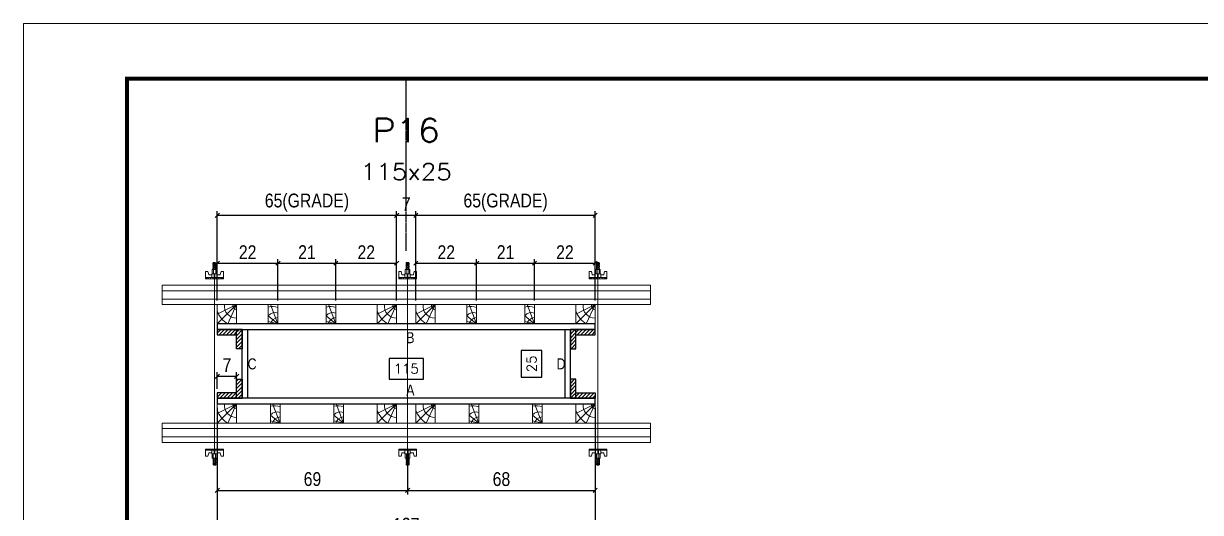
# Model space of a CAD drawing. Header units: millimetres. Extents: x 1945 to 8225, y 304 to 15137.
# Drawn here: x 5142 to 5995, y 6742 to 7097 of the extents above; entities that cross this region are included whole.
import ezdxf
from ezdxf.enums import TextEntityAlignment as Align

# ---------------------------------------------------------------- set-up
doc = ezdxf.new("R2010")
doc.units = ezdxf.units.MM
doc.linetypes.add('DASHED', pattern=[0.75, 0.5, -0.25])
doc.linetypes.add('HIDDEN', pattern=[0.375, 0.25, -0.125])
for name, color, linetype in [('COTA', 241, 'Continuous'), ('NOMENCLATURA', 7, 'Continuous'), ('Painéis', 200, 'Continuous'), ('PONTALETE', 7, 'Continuous'), ('SARRAFO', 251, 'Continuous'), ('Texto de Titulo', 7, 'Continuous'), ('Texto Qtd Sarr', 242, 'Continuous')]:
    doc.layers.add(name, color=color, linetype=linetype)
for name, color, linetype, lineweight in [('Folhas', 255, 'Continuous', 9), ('Hachura', 251, 'Continuous', 9), ('Madeira', 126, 'Continuous', 18), ('Perfil Metálico', 224, 'Continuous', 18), ('SARRAFO DE PRESSAO', 251, 'DASHED', 9), ('Texto Seção', 7, 'Continuous', 15)]:
    doc.layers.add(name, color=color, linetype=linetype, lineweight=lineweight)
doc.styles.add('COTA TECNICA 2X', font='techl___.ttf', dxfattribs={"height": 10})
doc.styles.add('ROMANS', font='romans.shx')
doc.styles.get("Standard").update_dxf_attribs({"font": 'arial.ttf'})
doc.dimstyles.new('cotax2', dxfattribs={"dimtxt": 10, "dimasz": 3, "dimexe": 3, "dimexo": 3, "dimgap": 3, "dimtad": 1, "dimdec": 1, "dimlfac": 0.5, "dimzin": 12, "dimdsep": 46, "dimtxsty": 'COTA TECNICA 2X', "dimblk1": 'OBLIQUE', "dimblk2": 'OBLIQUE', "dimsah": 1, "dimcen": 0.9, "dimclrd": 256, "dimclre": 256, "dimclrt": 256, "dimadec": 1, "dimazin": 3, "dimtfac": 1, "dimtdec": 1, "dimtmove": 2, "dimatfit": 3, "dimfxl": 1, "dimtolj": 1, "dimtzin": 12, "dimarcsym": 0})
doc.dimstyles.new('SECÇÃO 2', dxfattribs={"dimtxt": 7, "dimasz": 6, "dimexe": 0.18, "dimexo": 2, "dimgap": -4, "dimtad": 3, "dimdec": 1, "dimlfac": 0.5, "dimzin": 12, "dimdsep": 46, "dimtxsty": 'ROMANS', "dimblk": 'ARCHTICK', "dimcen": 0.09, "dimse1": 1, "dimse2": 1, "dimsd1": 1, "dimsd2": 1, "dimclrd": 180, "dimclre": 5, "dimclrt": 1, "dimadec": 0, "dimazin": 3, "dimtfac": 1, "dimtdec": 1, "dimtofl": 0, "dimtmove": 0, "dimatfit": 3, "dimldrblk": 'ARCHTICK', "dimfxl": 1, "dimtolj": 1, "dimtzin": 0, "dimarcsym": 0})
pattern_1 = [(46, (2214.3228, 7833.7436), (-1.3703423, 1.3233242), [])]

# ---------------------------------------------------------------- blocks, each defined once
blk = doc.blocks.new('9999999999')
at = {"layer": 'Folhas'}
blk.add_lwpolyline([(98138.98, 34190.21), (99623.98, 34190.21), (99623.98, 35240.21), (98138.98, 35240.21)], close=True, dxfattribs=at)
at = {"layer": 'Folhas', "color": 30, "const_width": 3}
blk.add_lwpolyline([(98213.98, 34230.21), (99583.98, 34230.21), (99583.98, 35200.21), (98213.98, 35200.21)], close=True, dxfattribs=at)
blk = doc.blocks.new('_Oblique')
at = {"color": 0, "linetype": 'ByBlock', "lineweight": -2}
blk.add_line((-0.5, -0.5), (0.5, 0.5), dxfattribs=at)
blk = doc.blocks.new('*D1587')
at = {"layer": 'COTA', "linetype": 'Continuous', "lineweight": -2, "ltscale": 30, "transparency": 16777216}
for p, q in [((5282.32, 6818.14), (5282.32, 6722.14)), ((5556.32, 6818.14), (5556.32, 6722.14)), ((5282.32, 6725.14), (5556.32, 6725.14))]:
    blk.add_line(p, q, dxfattribs=at)
at = {"layer": 'Defpoints', "color": 0, "linetype": 'Continuous', "ltscale": 30, "transparency": 16777216}
for p in [(5282.32, 6821.14), (5556.32, 6821.14), (5556.32, 6725.14)]:
    blk.add_point(p, dxfattribs=at)
at = {"layer": 'COTA', "linetype": 'Continuous', "lineweight": -2, "ltscale": 30, "transparency": 16777216, "xscale": 3, "yscale": 3, "zscale": 3, "rotation": 180}
blk.add_blockref('_Oblique', (5282.32, 6725.14), dxfattribs=at)
at = {"layer": 'COTA', "linetype": 'Continuous', "lineweight": -2, "ltscale": 30, "transparency": 16777216, "xscale": 3, "yscale": 3, "zscale": 3}
blk.add_blockref('_Oblique', (5556.32, 6725.14), dxfattribs=at)
at = {"layer": 'COTA', "linetype": 'Continuous', "ltscale": 30, "transparency": 16777216, "insert": (5419.32, 6733.36), "char_height": 10, "attachment_point": 5, "style": 'COTA TECNICA 2X'}
blk.add_mtext('\\A1;137', dxfattribs=at)
blk = doc.blocks.new('*D1588')
at = {"layer": 'COTA', "linetype": 'Continuous', "lineweight": -2, "ltscale": 30, "transparency": 16777216}
for p, q in [((5282.32, 6832.14), (5282.32, 6844.14)), ((5296.32, 6832.14), (5296.32, 6844.14)), ((5282.32, 6841.14), (5296.32, 6841.14))]:
    blk.add_line(p, q, dxfattribs=at)
at = {"layer": 'Defpoints', "color": 0, "linetype": 'Continuous', "ltscale": 30, "transparency": 16777216}
for p in [(5296.32, 6841.14), (5282.32, 6829.14), (5296.32, 6829.14)]:
    blk.add_point(p, dxfattribs=at)
at = {"layer": 'COTA', "linetype": 'Continuous', "lineweight": -2, "ltscale": 30, "transparency": 16777216, "xscale": 3, "yscale": 3, "zscale": 3, "rotation": 180}
blk.add_blockref('_Oblique', (5282.32, 6841.14), dxfattribs=at)
at = {"layer": 'COTA', "linetype": 'Continuous', "lineweight": -2, "ltscale": 30, "transparency": 16777216, "xscale": 3, "yscale": 3, "zscale": 3}
blk.add_blockref('_Oblique', (5296.32, 6841.14), dxfattribs=at)
at = {"layer": 'COTA', "linetype": 'Continuous', "ltscale": 30, "transparency": 16777216, "insert": (5289.32, 6849.22), "char_height": 10, "attachment_point": 5, "style": 'COTA TECNICA 2X'}
blk.add_mtext('\\A1;7', dxfattribs=at)
blk = doc.blocks.new('*D1589')
at = {"layer": 'COTA', "color": 180, "lineweight": -2, "transparency": 16777216}
for p, q in [((5431.82, 6854.14), (5406.82, 6854.14)), ((5406.82, 6854.14), (5406.82, 6839.14)), ((5431.82, 6839.14), (5431.82, 6854.14)), ((5406.82, 6839.14), (5431.82, 6839.14))]:
    blk.add_line(p, q, dxfattribs=at)
at = {"layer": 'Defpoints', "color": 0, "transparency": 16777216}
for p in [(5534.32, 6835.14), (5304.32, 6825.14), (5534.32, 6825.14)]:
    blk.add_point(p, dxfattribs=at)
at = {"layer": 'COTA', "color": 1, "transparency": 16777216, "insert": (5419.32, 6846.64), "char_height": 7, "attachment_point": 5, "style": 'ROMANS'}
blk.add_mtext('\\A1;115', dxfattribs=at)
blk = doc.blocks.new('_ArchTick')
at = {"color": 0, "linetype": 'ByBlock', "const_width": 0.15}
blk.add_lwpolyline([(-0.5, -0.5), (0.5, 0.5)], dxfattribs=at)
blk = doc.blocks.new('B1A.E')
at = {"layer": 'Madeira', "linetype": 'ByBlock', "ltscale": 0.05}
for p, q in [((0, 7), (0, 0)), ((0, 7), (0, 0)), ((7, 7), (7, 0)), ((7, 7), (7, 0))]:
    blk.add_line(p, q, dxfattribs=at)
at = {"layer": 'Madeira', "ltscale": 0.05}
for p, q in [((0, 7), (7, 7)), ((7, 7), (0, 0)), ((7, 7), (0, 3.5)), ((7, 7), (3.77, 0)), ((7, 0), (0, 0))]:
    blk.add_line(p, q, dxfattribs=at)
for centre, radius, start, end in [((7.54, 7), 7.87, 196.5528, 242.8845), ((7.08, 6.57), 4.53, 174.4861, 268.9531), ((7.09, 6.61), 1.41, 163.7819, 266.2825)]:
    blk.add_arc(centre, radius, start, end, dxfattribs=at)
blk = doc.blocks.new('B1A.D')
at = {"layer": 'COTA', "linetype": 'ByBlock'}
blk.add_blockref('B1A.E', (-7, 0), dxfattribs=at)
blk = doc.blocks.new('MEIO PONTALETE')
at = {"layer": 'Madeira'}
for q in [(2.71, 7), (3.5, 2.88), (3.5, 0.87)]:
    blk.add_line((0, 0), q, dxfattribs=at)
blk.add_lwpolyline([(0, 0), (3.5, 0), (3.5, 7), (0, 7)], close=True, dxfattribs=at)
for centre, radius, start, end in [((2.04, 0.06), 6.23, 76.4499, 109.0913), ((1.09, 0.9), 3.19, 40.9063, 109.9847), ((-0.21, -0.78), 3.09, 14.6322, 86.0383)]:
    blk.add_arc(centre, radius, start, end, dxfattribs=at)
blk = doc.blocks.new('BLOCK 2')
at = {"layer": 'PONTALETE', "color": 1, "xscale": -2, "yscale": 2, "zscale": 2}
blk.add_blockref('MEIO PONTALETE', (131231.05, 34113.97), dxfattribs=at)
blk = doc.blocks.new('A2')
at = {"layer": 'COTA', "linetype": 'ByBlock'}
blk.add_blockref('BLOCK 2', (-131205.24, -34118.58), dxfattribs=at)
blk = doc.blocks.new('B2A')
at = {"layer": 'COTA', "linetype": 'ByBlock', "xscale": 10, "yscale": 10, "zscale": 10}
blk.add_blockref('A2', (-188.1, 46), dxfattribs=at)
blk = doc.blocks.new('B2A.E')
at = {"layer": 'COTA', "linetype": 'ByBlock', "xscale": 0.05000874370170691, "yscale": 0.05000874370170691, "zscale": 0.05000874370170691}
blk.add_blockref('B2A', (0, 0), dxfattribs=at)
blk = doc.blocks.new('B1B.E')
at = {"layer": 'Madeira', "linetype": 'ByBlock', "ltscale": 0.05}
for p, q in [((0, 0), (0, -7)), ((0, 0), (0, -7)), ((7, 0), (7, -7)), ((7, 0), (7, -7))]:
    blk.add_line(p, q, dxfattribs=at)
at = {"layer": 'Madeira', "ltscale": 0.05}
for p, q in [((0, 0), (7, 0)), ((7, 0), (0, -7)), ((7, 0), (0, -3.5)), ((7, 0), (3.77, -7)), ((7, -7), (0, -7))]:
    blk.add_line(p, q, dxfattribs=at)
for centre, radius, start, end in [((7.08, -0.43), 4.53, 174.4861, 268.9531), ((7.09, -0.39), 1.41, 163.7819, 266.2825), ((7.54, 0), 7.87, 196.5528, 242.8845)]:
    blk.add_arc(centre, radius, start, end, dxfattribs=at)
blk = doc.blocks.new('B1B.D')
at = {"layer": 'Madeira', "linetype": 'ByBlock', "ltscale": 0.05}
for p, q in [((-7, 0), (-7, -7)), ((-7, 0), (-7, -7)), ((0, 0), (0, -7)), ((0, 0), (0, -7))]:
    blk.add_line(p, q, dxfattribs=at)
at = {"layer": 'Madeira', "ltscale": 0.05}
for p, q in [((-7, 0), (0, 0)), ((0, 0), (-7, -7)), ((0, 0), (-7, -3.5)), ((0, 0), (-3.23, -7)), ((0, -7), (-7, -7))]:
    blk.add_line(p, q, dxfattribs=at)
for centre, radius, start, end in [((0.54, 0), 7.87, 196.5528, 242.8845), ((0.08, -0.44), 4.53, 174.4861, 268.9531), ((0.09, -0.39), 1.41, 163.7819, 266.2825)]:
    blk.add_arc(centre, radius, start, end, dxfattribs=at)
blk = doc.blocks.new('*D1567')
at = {"layer": 'COTA', "linetype": 'Continuous', "lineweight": -2, "ltscale": 30, "transparency": 16777216}
for p, q in [((5282.32, 6900.94), (5282.32, 6960.94)), ((5282.32, 6957.94), (5412.32, 6957.94)), ((5412.32, 6900.94), (5412.32, 6960.94))]:
    blk.add_line(p, q, dxfattribs=at)
at = {"layer": 'Defpoints', "color": 0, "linetype": 'Continuous', "ltscale": 30, "transparency": 16777216}
for p in [(5412.32, 6957.94), (5282.32, 6897.94), (5412.32, 6897.94)]:
    blk.add_point(p, dxfattribs=at)
at = {"layer": 'COTA', "linetype": 'Continuous', "lineweight": -2, "ltscale": 30, "transparency": 16777216, "xscale": 3, "yscale": 3, "zscale": 3, "rotation": 180}
blk.add_blockref('_Oblique', (5282.32, 6957.94), dxfattribs=at)
at = {"layer": 'COTA', "linetype": 'Continuous', "lineweight": -2, "ltscale": 30, "transparency": 16777216, "xscale": 3, "yscale": 3, "zscale": 3}
blk.add_blockref('_Oblique', (5412.32, 6957.94), dxfattribs=at)
at = {"layer": 'COTA', "linetype": 'Continuous', "ltscale": 30, "transparency": 16777216, "insert": (5347.32, 6967.16), "char_height": 10, "attachment_point": 5, "style": 'COTA TECNICA 2X'}
blk.add_mtext('\\A1;65(GRADE)', dxfattribs=at)
blk = doc.blocks.new('B2B.E')
at = {"layer": 'COTA', "linetype": 'ByBlock'}
blk.add_blockref('B2A.E', (0, -7), dxfattribs=at)
blk = doc.blocks.new('*D1568')
at = {"layer": 'COTA', "linetype": 'Continuous', "lineweight": -2, "ltscale": 30, "transparency": 16777216}
for p, q in [((5282.32, 6896.14), (5282.32, 6926.14)), ((5282.32, 6923.14), (5326.32, 6923.14)), ((5326.32, 6896.14), (5326.32, 6926.14))]:
    blk.add_line(p, q, dxfattribs=at)
at = {"layer": 'Defpoints', "color": 0, "linetype": 'Continuous', "ltscale": 30, "transparency": 16777216}
for p in [(5326.32, 6923.14), (5282.32, 6893.14), (5326.32, 6893.14)]:
    blk.add_point(p, dxfattribs=at)
at = {"layer": 'COTA', "linetype": 'Continuous', "lineweight": -2, "ltscale": 30, "transparency": 16777216, "xscale": 3, "yscale": 3, "zscale": 3, "rotation": 180}
blk.add_blockref('_Oblique', (5282.32, 6923.14), dxfattribs=at)
at = {"layer": 'COTA', "linetype": 'Continuous', "lineweight": -2, "ltscale": 30, "transparency": 16777216, "xscale": 3, "yscale": 3, "zscale": 3}
blk.add_blockref('_Oblique', (5326.32, 6923.14), dxfattribs=at)
at = {"layer": 'COTA', "linetype": 'Continuous', "ltscale": 30, "transparency": 16777216, "insert": (5304.32, 6931.14), "char_height": 10, "attachment_point": 5, "style": 'COTA TECNICA 2X'}
blk.add_mtext('\\A1;22', dxfattribs=at)
blk = doc.blocks.new('*D1569')
at = {"layer": 'COTA', "linetype": 'Continuous', "lineweight": -2, "ltscale": 30, "transparency": 16777216}
for p, q in [((5326.32, 6896.14), (5326.32, 6926.14)), ((5326.32, 6923.14), (5368.32, 6923.14)), ((5368.32, 6896.14), (5368.32, 6926.14))]:
    blk.add_line(p, q, dxfattribs=at)
at = {"layer": 'Defpoints', "color": 0, "linetype": 'Continuous', "ltscale": 30, "transparency": 16777216}
for p in [(5368.32, 6923.14), (5326.32, 6893.14), (5368.32, 6893.14)]:
    blk.add_point(p, dxfattribs=at)
at = {"layer": 'COTA', "linetype": 'Continuous', "lineweight": -2, "ltscale": 30, "transparency": 16777216, "xscale": 3, "yscale": 3, "zscale": 3, "rotation": 180}
blk.add_blockref('_Oblique', (5326.32, 6923.14), dxfattribs=at)
at = {"layer": 'COTA', "linetype": 'Continuous', "lineweight": -2, "ltscale": 30, "transparency": 16777216, "xscale": 3, "yscale": 3, "zscale": 3}
blk.add_blockref('_Oblique', (5368.32, 6923.14), dxfattribs=at)
at = {"layer": 'COTA', "linetype": 'Continuous', "ltscale": 30, "transparency": 16777216, "insert": (5347.32, 6931.2), "char_height": 10, "attachment_point": 5, "style": 'COTA TECNICA 2X'}
blk.add_mtext('\\A1;21', dxfattribs=at)
blk = doc.blocks.new('*D1570')
at = {"layer": 'COTA', "linetype": 'Continuous', "lineweight": -2, "ltscale": 30, "transparency": 16777216}
for p, q in [((5368.32, 6896.14), (5368.32, 6926.14)), ((5368.32, 6923.14), (5412.32, 6923.14)), ((5412.32, 6896.14), (5412.32, 6926.14))]:
    blk.add_line(p, q, dxfattribs=at)
at = {"layer": 'Defpoints', "color": 0, "linetype": 'Continuous', "ltscale": 30, "transparency": 16777216}
for p in [(5412.32, 6923.14), (5368.32, 6893.14), (5412.32, 6893.14)]:
    blk.add_point(p, dxfattribs=at)
at = {"layer": 'COTA', "linetype": 'Continuous', "lineweight": -2, "ltscale": 30, "transparency": 16777216, "xscale": 3, "yscale": 3, "zscale": 3, "rotation": 180}
blk.add_blockref('_Oblique', (5368.32, 6923.14), dxfattribs=at)
at = {"layer": 'COTA', "linetype": 'Continuous', "lineweight": -2, "ltscale": 30, "transparency": 16777216, "xscale": 3, "yscale": 3, "zscale": 3}
blk.add_blockref('_Oblique', (5412.32, 6923.14), dxfattribs=at)
at = {"layer": 'COTA', "linetype": 'Continuous', "ltscale": 30, "transparency": 16777216, "insert": (5390.32, 6931.14), "char_height": 10, "attachment_point": 5, "style": 'COTA TECNICA 2X'}
blk.add_mtext('\\A1;22', dxfattribs=at)
blk = doc.blocks.new('*D1571')
at = {"layer": 'COTA', "linetype": 'Continuous', "lineweight": -2, "ltscale": 30, "transparency": 16777216}
for p, q in [((5412.32, 6900.94), (5412.32, 6960.94)), ((5412.32, 6957.94), (5426.32, 6957.94)), ((5426.32, 6900.94), (5426.32, 6960.94))]:
    blk.add_line(p, q, dxfattribs=at)
at = {"layer": 'Defpoints', "color": 0, "linetype": 'Continuous', "ltscale": 30, "transparency": 16777216}
for p in [(5426.32, 6957.94), (5412.32, 6897.94), (5426.32, 6897.94)]:
    blk.add_point(p, dxfattribs=at)
at = {"layer": 'COTA', "linetype": 'Continuous', "lineweight": -2, "ltscale": 30, "transparency": 16777216, "xscale": 3, "yscale": 3, "zscale": 3, "rotation": 180}
blk.add_blockref('_Oblique', (5412.32, 6957.94), dxfattribs=at)
at = {"layer": 'COTA', "linetype": 'Continuous', "lineweight": -2, "ltscale": 30, "transparency": 16777216, "xscale": 3, "yscale": 3, "zscale": 3}
blk.add_blockref('_Oblique', (5426.32, 6957.94), dxfattribs=at)
at = {"layer": 'COTA', "linetype": 'Continuous', "ltscale": 30, "transparency": 16777216, "insert": (5419.32, 6966.02), "char_height": 10, "attachment_point": 5, "style": 'COTA TECNICA 2X'}
blk.add_mtext('\\A1;7', dxfattribs=at)
blk = doc.blocks.new('*D1572')
at = {"layer": 'COTA', "linetype": 'Continuous', "lineweight": -2, "ltscale": 30, "transparency": 16777216}
for p, q in [((5426.32, 6900.94), (5426.32, 6960.94)), ((5426.32, 6957.94), (5556.32, 6957.94)), ((5556.32, 6900.94), (5556.32, 6960.94))]:
    blk.add_line(p, q, dxfattribs=at)
at = {"layer": 'Defpoints', "color": 0, "linetype": 'Continuous', "ltscale": 30, "transparency": 16777216}
for p in [(5556.32, 6957.94), (5426.32, 6897.94), (5556.32, 6897.94)]:
    blk.add_point(p, dxfattribs=at)
at = {"layer": 'COTA', "linetype": 'Continuous', "lineweight": -2, "ltscale": 30, "transparency": 16777216, "xscale": 3, "yscale": 3, "zscale": 3, "rotation": 180}
blk.add_blockref('_Oblique', (5426.32, 6957.94), dxfattribs=at)
at = {"layer": 'COTA', "linetype": 'Continuous', "lineweight": -2, "ltscale": 30, "transparency": 16777216, "xscale": 3, "yscale": 3, "zscale": 3}
blk.add_blockref('_Oblique', (5556.32, 6957.94), dxfattribs=at)
at = {"layer": 'COTA', "linetype": 'Continuous', "ltscale": 30, "transparency": 16777216, "insert": (5491.32, 6967.16), "char_height": 10, "attachment_point": 5, "style": 'COTA TECNICA 2X'}
blk.add_mtext('\\A1;65(GRADE)', dxfattribs=at)
blk = doc.blocks.new('*D1573')
at = {"layer": 'COTA', "linetype": 'Continuous', "lineweight": -2, "ltscale": 30, "transparency": 16777216}
for p, q in [((5426.32, 6896.14), (5426.32, 6926.14)), ((5426.32, 6923.14), (5470.32, 6923.14)), ((5470.32, 6896.14), (5470.32, 6926.14))]:
    blk.add_line(p, q, dxfattribs=at)
at = {"layer": 'Defpoints', "color": 0, "linetype": 'Continuous', "ltscale": 30, "transparency": 16777216}
for p in [(5470.32, 6923.14), (5426.32, 6893.14), (5470.32, 6893.14)]:
    blk.add_point(p, dxfattribs=at)
at = {"layer": 'COTA', "linetype": 'Continuous', "lineweight": -2, "ltscale": 30, "transparency": 16777216, "xscale": 3, "yscale": 3, "zscale": 3, "rotation": 180}
blk.add_blockref('_Oblique', (5426.32, 6923.14), dxfattribs=at)
at = {"layer": 'COTA', "linetype": 'Continuous', "lineweight": -2, "ltscale": 30, "transparency": 16777216, "xscale": 3, "yscale": 3, "zscale": 3}
blk.add_blockref('_Oblique', (5470.32, 6923.14), dxfattribs=at)
at = {"layer": 'COTA', "linetype": 'Continuous', "ltscale": 30, "transparency": 16777216, "insert": (5448.32, 6931.14), "char_height": 10, "attachment_point": 5, "style": 'COTA TECNICA 2X'}
blk.add_mtext('\\A1;22', dxfattribs=at)
blk = doc.blocks.new('*D1574')
at = {"layer": 'COTA', "linetype": 'Continuous', "lineweight": -2, "ltscale": 30, "transparency": 16777216}
for p, q in [((5470.32, 6896.14), (5470.32, 6926.14)), ((5470.32, 6923.14), (5512.32, 6923.14)), ((5512.32, 6896.14), (5512.32, 6926.14))]:
    blk.add_line(p, q, dxfattribs=at)
at = {"layer": 'Defpoints', "color": 0, "linetype": 'Continuous', "ltscale": 30, "transparency": 16777216}
for p in [(5512.32, 6923.14), (5470.32, 6893.14), (5512.32, 6893.14)]:
    blk.add_point(p, dxfattribs=at)
at = {"layer": 'COTA', "linetype": 'Continuous', "lineweight": -2, "ltscale": 30, "transparency": 16777216, "xscale": 3, "yscale": 3, "zscale": 3, "rotation": 180}
blk.add_blockref('_Oblique', (5470.32, 6923.14), dxfattribs=at)
at = {"layer": 'COTA', "linetype": 'Continuous', "lineweight": -2, "ltscale": 30, "transparency": 16777216, "xscale": 3, "yscale": 3, "zscale": 3}
blk.add_blockref('_Oblique', (5512.32, 6923.14), dxfattribs=at)
at = {"layer": 'COTA', "linetype": 'Continuous', "ltscale": 30, "transparency": 16777216, "insert": (5491.32, 6931.2), "char_height": 10, "attachment_point": 5, "style": 'COTA TECNICA 2X'}
blk.add_mtext('\\A1;21', dxfattribs=at)
blk = doc.blocks.new('*D1575')
at = {"layer": 'COTA', "linetype": 'Continuous', "lineweight": -2, "ltscale": 30, "transparency": 16777216}
for p, q in [((5512.32, 6896.14), (5512.32, 6926.14)), ((5512.32, 6923.14), (5556.32, 6923.14)), ((5556.32, 6896.14), (5556.32, 6926.14))]:
    blk.add_line(p, q, dxfattribs=at)
at = {"layer": 'Defpoints', "color": 0, "linetype": 'Continuous', "ltscale": 30, "transparency": 16777216}
for p in [(5556.32, 6923.14), (5512.32, 6893.14), (5556.32, 6893.14)]:
    blk.add_point(p, dxfattribs=at)
at = {"layer": 'COTA', "linetype": 'Continuous', "lineweight": -2, "ltscale": 30, "transparency": 16777216, "xscale": 3, "yscale": 3, "zscale": 3, "rotation": 180}
blk.add_blockref('_Oblique', (5512.32, 6923.14), dxfattribs=at)
at = {"layer": 'COTA', "linetype": 'Continuous', "lineweight": -2, "ltscale": 30, "transparency": 16777216, "xscale": 3, "yscale": 3, "zscale": 3}
blk.add_blockref('_Oblique', (5556.32, 6923.14), dxfattribs=at)
at = {"layer": 'COTA', "linetype": 'Continuous', "ltscale": 30, "transparency": 16777216, "insert": (5534.32, 6931.14), "char_height": 10, "attachment_point": 5, "style": 'COTA TECNICA 2X'}
blk.add_mtext('\\A1;22', dxfattribs=at)
blk = doc.blocks.new('C')
at = {"layer": 'Hachura', "color": 0}
for p, q in [((0, 3.22), (0, -3.22)), ((0.45, 3.22), (0, 3.22)), ((0.46, 3.16), (0, 3.16)), ((0.46, 3.05), (0, 3.05)), ((0.46, 2.88), (0, 2.88)), ((0, 2.75), (0, -1.16)), ((0.46, 2.65), (0, 2.65)), ((0.46, 2.23), (0, 2.23)), ((0.46, 1.51), (0, 1.51)), ((0.39, 0.49), (0.17, 0.49)), ((0.45, -3.23), (0.45, 3.22)), ((0.45, 3.22), (2.58, 3.22)), ((1.74, 0.97), (0.45, 0.97)), ((1.45, 0.1), (0.45, 0.1)), ((1.35, 1.94), (1.35, 0.96)), ((2.58, 2.39), (1.47, 2.09)), ((1.74, -0.97), (1.74, 0.97)), ((1.74, 0.97), (1.74, 0.84)), ((1.74, 0.97), (1.74, 0.84)), ((1.74, 0.84), (3.35, 0.84)), ((3.35, 0.45), (1.74, 0.45)), ((2.58, 3.22), (2.58, 2.39)), ((3.32, 0.84), (3.32, -0.84)), ((3.35, 0.84), (3.35, -0.84)), ((3.68, 0.45), (3.35, 0.45)), ((3.84, -0.52), (3.35, 0.45)), ((3.35, 0.06), (3.67, -0.57)), ((3.68, 0.45), (4.16, -0.52)), ((3.72, 0.5), (4.25, -0.57)), ((4.37, -0.55), (3.83, 0.53)), ((4.15, 0.45), (3.93, 0.45)), ((4.42, -0.52), (3.93, 0.45)), ((4.15, 0.45), (4.26, 0.45)), ((4.26, 0.45), (4.74, -0.52)), ((4.3, 0.5), (4.83, -0.57)), ((4.95, -0.55), (4.41, 0.53)), ((4.51, 0.45), (4.84, 0.45)), ((5, -0.52), (4.51, 0.45)), ((4.84, 0.45), (5.32, -0.52)), ((4.88, 0.5), (5.41, -0.57)), ((5.53, -0.55), (4.99, 0.53)), ((5.58, -0.52), (5.09, 0.45)), ((5.42, 0.45), (5.09, 0.45)), ((5.58, -0.52), (5.09, 0.45)), ((5.42, 0.45), (5.74, -0.19)), ((5.46, 0.5), (5.74, -0.07)), ((5.74, 0.19), (5.57, 0.53)), ((5.74, 0.32), (5.68, 0.45)), ((5.68, 0.45), (5.74, 0.45)), ((5.74, 0.45), (5.9, 0.29)), ((5.74, 0.45), (5.74, -0.52)), ((5.9, -0.36), (5.9, 0.29)), ((0.45, 0), (0, 0)), ((0.46, -1.52), (0, -1.52)), ((0.46, -2.23), (0, -2.23)), ((0.46, -2.65), (0, -2.65)), ((0.46, -2.88), (0, -2.88)), ((0.46, -3.05), (0, -3.05)), ((0.46, -3.16), (0, -3.16)), ((0, -3.22), (2.57, -3.22)), ((0.08, -0.48), (0.29, -0.48)), ((0.29, -0.48), (0.4, -0.48)), ((0.45, 0), (0.45, -0.97)), ((0.45, -0.16), (1.45, -0.16)), ((0.45, -0.65), (0.45, -0.32)), ((0.45, -3.23), (0.45, -0.65)), ((0.45, -0.97), (1.74, -0.97)), ((1.35, -1.94), (1.35, -0.97)), ((2.58, -2.39), (1.47, -2.1)), ((3.35, -0.32), (1.74, -0.32)), ((3.35, -0.84), (1.74, -0.84)), ((2.58, -3.23), (2.58, -2.39)), ((3.35, -0.07), (3.58, -0.52)), ((3.35, -0.52), (3.58, -0.52)), ((3.84, -0.52), (4.16, -0.52)), ((4.42, -0.52), (4.74, -0.52)), ((4.63, -0.52), (4.74, -0.52)), ((5, -0.52), (5.32, -0.52)), ((5.58, -0.52), (5.74, -0.52)), ((5.74, -0.52), (5.9, -0.36)), ((5.74, -0.52), (5.74, -0.52))]:
    blk.add_line(p, q, dxfattribs=at)
for centre, radius, start, end in [((1.52, 1.94), 0.161, 104.7436, 180), ((1.44, -0.03), 0.129, 272.695, 87.305), ((3.81, 0.39), 0.143, 25.5688, 154.4312), ((4.39, 0.39), 0.143, 25.5688, 154.4312), ((4.97, 0.39), 0.143, 25.5688, 154.4312), ((5.55, 0.39), 0.143, 25.5688, 154.4312), ((0.17, -0.37), 0.174, 221.744, 317.8592), ((1.52, -1.94), 0.161, 180, 255.2564), ((3.71, -0.4), 0.174, 222.1408, 318.256), ((4.29, -0.4), 0.174, 222.1408, 318.256), ((4.87, -0.4), 0.174, 222.1408, 318.256), ((5.45, -0.4), 0.174, 222.1408, 318.256), ((5.61, -0.4), 0.174, 317.8592, 318.256)]:
    blk.add_arc(centre, radius, start, end, dxfattribs=at)
blk = doc.blocks.new('PAR.CIM')
at = {"layer": 'Hachura', "linetype": 'Continuous', "xscale": -1, "rotation": 270}
blk.add_blockref('C', (0, 0), dxfattribs=at)
blk = doc.blocks.new('PAR.BAI')
at = {"layer": 'Hachura', "linetype": 'Continuous', "xscale": -1, "rotation": 90}
blk.add_blockref('C', (0, 0), dxfattribs=at)
blk = doc.blocks.new('*D1576')
at = {"layer": 'COTA', "linetype": 'Continuous', "lineweight": -2, "ltscale": 30, "transparency": 16777216}
for p, q in [((5282.32, 6790.14), (5282.32, 6755.34)), ((5420.32, 6785.34), (5420.32, 6755.34)), ((5282.32, 6758.34), (5420.32, 6758.34))]:
    blk.add_line(p, q, dxfattribs=at)
at = {"layer": 'Defpoints', "color": 0, "linetype": 'Continuous', "ltscale": 30, "transparency": 16777216}
for p in [(5282.32, 6793.14), (5420.32, 6788.34), (5420.32, 6758.34)]:
    blk.add_point(p, dxfattribs=at)
at = {"layer": 'COTA', "linetype": 'Continuous', "lineweight": -2, "ltscale": 30, "transparency": 16777216, "xscale": 3, "yscale": 3, "zscale": 3, "rotation": 180}
blk.add_blockref('_Oblique', (5282.32, 6758.34), dxfattribs=at)
at = {"layer": 'COTA', "linetype": 'Continuous', "lineweight": -2, "ltscale": 30, "transparency": 16777216, "xscale": 3, "yscale": 3, "zscale": 3}
blk.add_blockref('_Oblique', (5420.32, 6758.34), dxfattribs=at)
at = {"layer": 'COTA', "linetype": 'Continuous', "ltscale": 30, "transparency": 16777216, "insert": (5351.32, 6766.48), "char_height": 10, "attachment_point": 5, "style": 'COTA TECNICA 2X'}
blk.add_mtext('\\A1;69', dxfattribs=at)
blk = doc.blocks.new('*D1577')
at = {"layer": 'COTA', "linetype": 'Continuous', "lineweight": -2, "ltscale": 30, "transparency": 16777216}
for p, q in [((5420.32, 6785.34), (5420.32, 6755.34)), ((5556.32, 6790.14), (5556.32, 6755.34)), ((5420.32, 6758.34), (5556.32, 6758.34))]:
    blk.add_line(p, q, dxfattribs=at)
at = {"layer": 'Defpoints', "color": 0, "linetype": 'Continuous', "ltscale": 30, "transparency": 16777216}
for p in [(5556.32, 6793.14), (5420.32, 6788.34), (5556.32, 6758.34)]:
    blk.add_point(p, dxfattribs=at)
at = {"layer": 'COTA', "linetype": 'Continuous', "lineweight": -2, "ltscale": 30, "transparency": 16777216, "xscale": 3, "yscale": 3, "zscale": 3, "rotation": 180}
blk.add_blockref('_Oblique', (5420.32, 6758.34), dxfattribs=at)
at = {"layer": 'COTA', "linetype": 'Continuous', "lineweight": -2, "ltscale": 30, "transparency": 16777216, "xscale": 3, "yscale": 3, "zscale": 3}
blk.add_blockref('_Oblique', (5556.32, 6758.34), dxfattribs=at)
at = {"layer": 'COTA', "linetype": 'Continuous', "ltscale": 30, "transparency": 16777216, "insert": (5488.32, 6766.47), "char_height": 10, "attachment_point": 5, "style": 'COTA TECNICA 2X'}
blk.add_mtext('\\A1;68', dxfattribs=at)
blk = doc.blocks.new('*D1262')
at = {"layer": 'COTA', "color": 180, "lineweight": -2, "transparency": 16777216}
for p, q in [((5517.7, 6859.81), (5502.7, 6859.81)), ((5502.7, 6859.81), (5502.7, 6840.48)), ((5517.7, 6840.48), (5517.7, 6859.81)), ((5502.7, 6840.48), (5517.7, 6840.48))]:
    blk.add_line(p, q, dxfattribs=at)
at = {"layer": 'Defpoints', "color": 0, "transparency": 16777216}
for p in [(5521.7, 6875.14), (5534.32, 6875.14), (5534.32, 6825.14)]:
    blk.add_point(p, dxfattribs=at)
at = {"layer": 'COTA', "color": 1, "transparency": 16777216, "insert": (5510.2, 6850.14), "char_height": 7, "attachment_point": 5, "rotation": 90, "style": 'ROMANS'}
blk.add_mtext('\\A1;25', dxfattribs=at)
blk = doc.blocks.new('titulo1')
at = {"layer": 'Defpoints', "color": 252, "linetype": 'HIDDEN', "ltscale": 2}
blk.add_line((0, 0), (0, 125), dxfattribs=at)
at = {"layer": 'Defpoints', "style": 'ROMANS', "oblique": 15}
blk.add_attdef('FOLHA', text='', height=10, dxfattribs=at).set_placement((0, 15.58), align=Align.MIDDLE_CENTER)
at = {"layer": 'Texto Qtd Sarr', "color": 3, "style": 'ROMANS', "oblique": 15}
for tag, height, p in [('TITULO', 17, (0, 71.45)), ('SEÇÃO', 12, (0, 41.55))]:
    blk.add_attdef(tag, text='', height=height, dxfattribs=at).set_placement(p, align=Align.MIDDLE_CENTER)

msp = doc.modelspace()

# ---------------------------------------------------------------- hatches: boundary and pattern name
at = {"layer": 'SARRAFO', "linetype": 'Continuous', "ltscale": 30}
h = msp.add_hatch(dxfattribs=at)
h.set_pattern_fill('ANSI31', color=256, scale=0.6, angle=1)
h.set_pattern_definition(pattern_1)
h.paths.add_polyline_path([(5296.32, 6875.14), (5282.32, 6875.14), (5282.32, 6871.14), (5296.32, 6871.14)])
h = msp.add_hatch(dxfattribs=at)
h.set_pattern_fill('ANSI31', color=256, scale=0.6, angle=1)
h.set_pattern_definition(pattern_1)
h.paths.add_polyline_path([(5300.32, 6875.14), (5296.32, 6875.14), (5296.32, 6861.14), (5300.32, 6861.14)])
h = msp.add_hatch(dxfattribs=at)
h.set_pattern_fill('ANSI31', color=256, scale=0.6, angle=1)
h.set_pattern_definition(pattern_1)
h.paths.add_polyline_path([(5542.32, 6875.14), (5538.32, 6875.14), (5538.32, 6861.14), (5542.32, 6861.14)])
h = msp.add_hatch(dxfattribs=at)
h.set_pattern_fill('ANSI31', color=256, scale=0.6, angle=1)
h.set_pattern_definition(pattern_1)
h.paths.add_polyline_path([(5556.32, 6875.14), (5542.32, 6875.14), (5542.32, 6871.14), (5556.32, 6871.14)])
h = msp.add_hatch(dxfattribs=at)
h.set_pattern_fill('ANSI31', color=256, scale=0.6, angle=1)
h.set_pattern_definition(pattern_1)
h.paths.add_polyline_path([(5300.32, 6839.14), (5296.32, 6839.14), (5296.32, 6825.14), (5300.32, 6825.14)])
h = msp.add_hatch(dxfattribs=at)
h.set_pattern_fill('ANSI31', color=256, scale=0.6, angle=1)
h.set_pattern_definition(pattern_1)
h.paths.add_polyline_path([(5542.32, 6839.14), (5538.32, 6839.14), (5538.32, 6825.14), (5542.32, 6825.14)])
h = msp.add_hatch(dxfattribs=at)
h.set_pattern_fill('ANSI31', color=256, scale=0.6, angle=1)
h.set_pattern_definition(pattern_1)
h.paths.add_polyline_path([(5296.32, 6829.14), (5282.32, 6829.14), (5282.32, 6825.14), (5296.32, 6825.14)])
h = msp.add_hatch(dxfattribs=at)
h.set_pattern_fill('ANSI31', color=256, scale=0.6, angle=1)
h.set_pattern_definition(pattern_1)
h.paths.add_polyline_path([(5556.32, 6829.14), (5542.32, 6829.14), (5542.32, 6825.14), (5556.32, 6825.14)])

# ---------------------------------------------------------------- linework, layer by layer
at = {"layer": 'Hachura', "linetype": 'Continuous', "ltscale": 30}
for points in [[(5280.32, 6911.94), (5280.32, 6788.34)], [(5420.32, 6788.34), (5420.32, 6911.94)], [(5558.32, 6911.94), (5558.32, 6788.34)]]:
    msp.add_lwpolyline(points, dxfattribs=at)
at = {"layer": 'Painéis', "linetype": 'Continuous', "ltscale": 30}
for points in [[(5282.32, 6875.14), (5556.32, 6875.14), (5556.32, 6879.14), (5282.32, 6879.14)], [(5282.32, 6821.14), (5556.32, 6821.14), (5556.32, 6825.14), (5282.32, 6825.14)]]:
    msp.add_lwpolyline(points, close=True, dxfattribs=at)
for points in [[(5300.32, 6825.14), (5300.32, 6875.14)], [(5304.32, 6875.14), (5304.32, 6825.14)], [(5534.32, 6875.14), (5534.32, 6825.14)], [(5538.32, 6825.14), (5538.32, 6875.14)]]:
    msp.add_lwpolyline(points, dxfattribs=at)
at = {"layer": 'Perfil Metálico', "linetype": 'Continuous', "ltscale": 30}
for points in [[(5242.32, 6893.14), (5596.32, 6893.14), (5596.32, 6907.14), (5242.32, 6907.14)], [(5242.32, 6807.14), (5596.32, 6807.14), (5596.32, 6793.14), (5242.32, 6793.14)]]:
    msp.add_lwpolyline(points, close=True, dxfattribs=at)
for points in [[(5596.32, 6903.14), (5242.32, 6903.14)], [(5242.32, 6897.14), (5596.32, 6897.14)], [(5242.32, 6803.14), (5596.32, 6803.14)], [(5596.32, 6797.14), (5242.32, 6797.14)]]:
    msp.add_lwpolyline(points, dxfattribs=at)
at = {"layer": 'SARRAFO', "linetype": 'Continuous', "ltscale": 30}
msp.add_line((5538.32, 6825.14), (5556.32, 6825.14), dxfattribs=at)
for points in [[(5300.32, 6875.14), (5282.32, 6875.14), (5282.32, 6871.14), (5296.32, 6871.14)], [(5300.32, 6875.14), (5300.32, 6861.14), (5296.32, 6861.14), (5296.32, 6875.14)], [(5556.32, 6875.14), (5538.32, 6875.14), (5538.32, 6861.14), (5542.32, 6861.14), (5542.32, 6875.14)], [(5542.32, 6871.14), (5556.32, 6871.14), (5556.32, 6875.14)], [(5296.32, 6825.14), (5296.32, 6839.14), (5300.32, 6839.14), (5300.32, 6825.14)], [(5542.32, 6825.14), (5542.32, 6839.14), (5538.32, 6839.14), (5538.32, 6825.14)], [(5296.32, 6829.14), (5282.32, 6829.14), (5282.32, 6825.14), (5300.32, 6825.14)], [(5542.32, 6829.14), (5556.32, 6829.14), (5556.32, 6825.14)]]:
    msp.add_lwpolyline(points, dxfattribs=at)

# ---------------------------------------------------------------- block references
at = {"layer": 'Hachura', "linetype": 'Continuous', "ltscale": 30, "xscale": 2, "yscale": 2, "zscale": 2}
for name, p in [('PAR.CIM', (5280.32, 6911.94)), ('PAR.CIM', (5420.32, 6911.94)), ('PAR.CIM', (5558.32, 6911.94)), ('PAR.BAI', (5280.32, 6788.34)), ('PAR.BAI', (5420.32, 6788.34)), ('PAR.BAI', (5558.32, 6788.34))]:
    msp.add_blockref(name, p, dxfattribs=at)
at = {"layer": 'Madeira', "linetype": 'Continuous', "ltscale": 30, "xscale": 2, "yscale": 2, "zscale": 2}
for name, p in [('B1B.E', (5282.32, 6893.14)), ('B2B.E', (5319.32, 6893.14)), ('B2B.E', (5361.32, 6893.14)), ('B1B.D', (5412.32, 6893.14)), ('B1B.E', (5426.32, 6893.14)), ('B2B.E', (5463.32, 6893.14)), ('B2B.E', (5505.32, 6893.14)), ('B1B.D', (5556.32, 6893.14)), ('B1A.E', (5282.32, 6807.14)), ('B2A.E', (5320.82, 6807.14)), ('B2A.E', (5366.82, 6807.14)), ('B1A.D', (5412.32, 6807.14)), ('B1A.E', (5426.32, 6807.14)), ('B2A.E', (5464.82, 6807.14)), ('B2A.E', (5510.82, 6807.14)), ('B1A.D', (5556.32, 6807.14))]:
    msp.add_blockref(name, p, dxfattribs=at)
at = {"layer": 'SARRAFO DE PRESSAO', "color": 6, "linetype": 'ByBlock'}
msp.add_blockref('9999999999', (-92997.12, -28143.12), dxfattribs=at)
at = {"layer": 'Texto Seção'}
ref = msp.add_blockref('titulo1', (5419.32, 6932.08), dxfattribs=at)
ref.add_attrib('TITULO', 'P16', dxfattribs={"layer": 'Texto de Titulo', "color": 7, "height": 17, "style": 'ROMANS', "width": 1.1}).set_placement((5419.32, 7019.58), align=Align.MIDDLE_CENTER)
ref.add_attrib('SEÇÃO', '115x25', dxfattribs={"layer": 'Texto de Titulo', "color": 7, "height": 12, "style": 'ROMANS', "width": 1.1}).set_placement((5419.32, 6989.58), align=Align.MIDDLE_CENTER)

# ---------------------------------------------------------------- texts
at = {"layer": 'NOMENCLATURA', "linetype": 'Continuous', "ltscale": 30, "width": 0.8}
for s, p in [('B', (5419.32, 6865.14)), ('C', (5304.32, 6846.14)), ('D', (5528.32, 6846.14)), ('A', (5419.32, 6827.14))]:
    msp.add_text(s, height=8, dxfattribs=at).set_placement(p)

# ---------------------------------------------------------------- dimensions: what is measured, and where the dimension line sits
at = {"layer": 'COTA', "linetype": 'Continuous', "ltscale": 30}
for base, p1, p2, picture, middle in [((5412.32, 6957.94), (5282.32, 6897.94), (5412.32, 6897.94), '*D1567', (5347.32, 6967.16)), ((5556.32, 6957.94), (5426.32, 6897.94), (5556.32, 6897.94), '*D1572', (5491.32, 6967.16))]:
    dim = msp.add_linear_dim(base=base, p1=p1, p2=p2, text='<>(GRADE)', dimstyle='cotax2', dxfattribs=at)
    dim.commit()
    dim.dimension.update_dxf_attribs({"geometry": picture, "text_midpoint": middle})
for base, p1, p2, picture, middle in [((5426.32, 6957.94), (5412.32, 6897.94), (5426.32, 6897.94), '*D1571', (5419.32, 6966.02)), ((5326.32, 6923.14), (5282.32, 6893.14), (5326.32, 6893.14), '*D1568', (5304.32, 6931.14)), ((5368.32, 6923.14), (5326.32, 6893.14), (5368.32, 6893.14), '*D1569', (5347.32, 6931.2)), ((5412.32, 6923.14), (5368.32, 6893.14), (5412.32, 6893.14), '*D1570', (5390.32, 6931.14)), ((5470.32, 6923.14), (5426.32, 6893.14), (5470.32, 6893.14), '*D1573', (5448.32, 6931.14)), ((5512.32, 6923.14), (5470.32, 6893.14), (5512.32, 6893.14), '*D1574', (5491.32, 6931.2)), ((5556.32, 6923.14), (5512.32, 6893.14), (5556.32, 6893.14), '*D1575', (5534.32, 6931.14)), ((5296.32, 6841.14), (5282.32, 6829.14), (5296.32, 6829.14), '*D1588', (5289.32, 6849.22)), ((5556.32, 6725.14), (5282.32, 6821.14), (5556.32, 6821.14), '*D1587', (5419.32, 6733.36)), ((5420.32, 6758.34), (5282.32, 6793.14), (5420.32, 6788.34), '*D1576', (5351.32, 6766.48)), ((5556.32, 6758.34), (5420.32, 6788.34), (5556.32, 6793.14), '*D1577', (5488.32, 6766.47))]:
    dim = msp.add_linear_dim(base=base, p1=p1, p2=p2, dimstyle='cotax2', dxfattribs=at)
    dim.commit()
    dim.dimension.update_dxf_attribs({"geometry": picture, "text_midpoint": middle})
at = {"layer": 'COTA'}
dim = msp.add_linear_dim(base=(5521.7, 6875.14), p1=(5534.32, 6825.14), p2=(5534.32, 6875.14), angle=90, dimstyle='SECÇÃO 2', dxfattribs=at)
dim.commit()
dim.dimension.update_dxf_attribs({"geometry": '*D1262', "text_midpoint": (5510.2, 6850.14)})
dim = msp.add_linear_dim(base=(5534.32, 6835.14), p1=(5304.32, 6825.14), p2=(5534.32, 6825.14), dimstyle='SECÇÃO 2', dxfattribs=at)
dim.commit()
dim.dimension.update_dxf_attribs({"geometry": '*D1589', "text_midpoint": (5419.32, 6846.64)})

doc.saveas('drawing.dxf')
